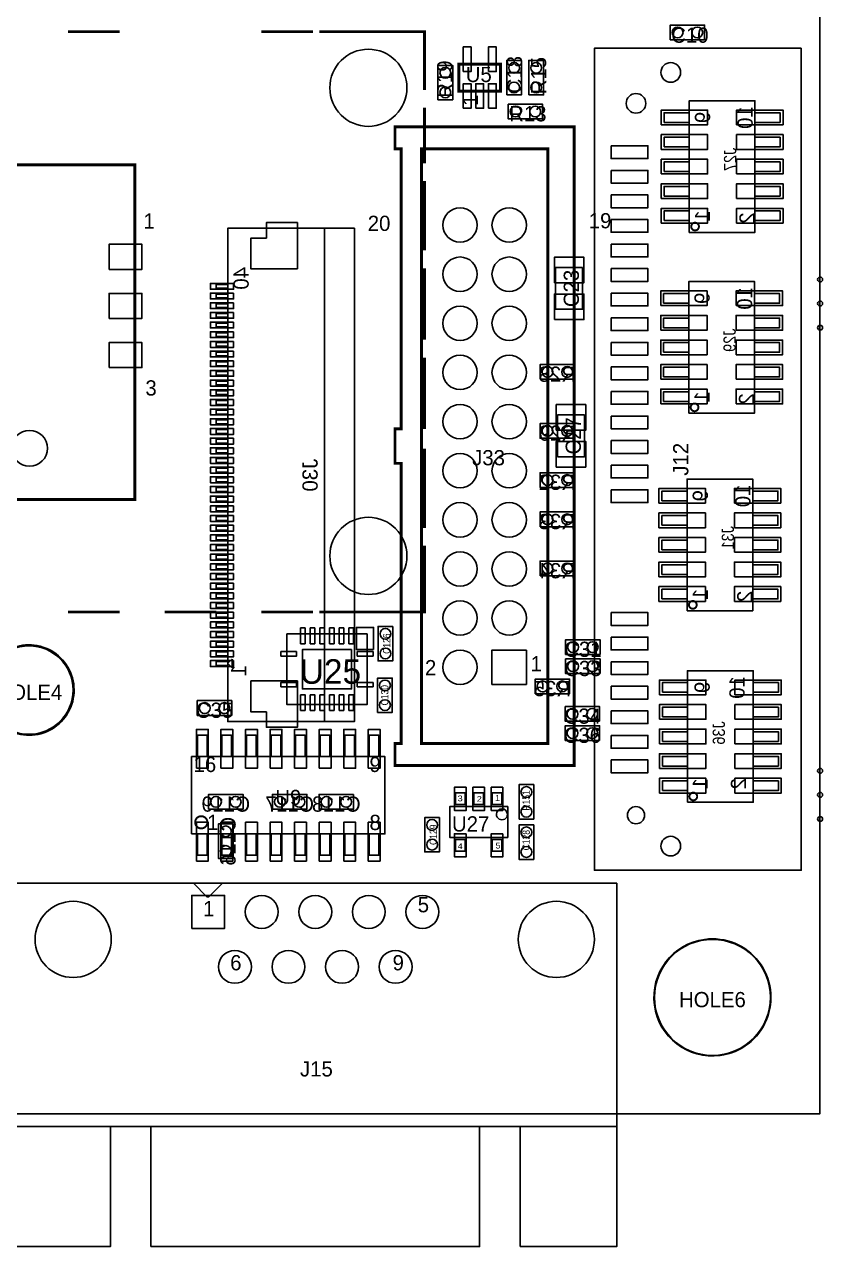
# Model space of a CAD drawing. Extents: x -1 to 124, y -8 to 108.
# Drawn here: x 78.9 to 120.1, y -6.9 to 56.3 of the extents above; entities that cross this region are included whole.
import ezdxf
from ezdxf.enums import TextEntityAlignment as Align

# ---------------------------------------------------------------- set-up
doc = ezdxf.new("R2010")
doc.units = 0
for name, color, linetype in [('BG_OUTLINE', 1, 'CONTINUOUS'), ('PG_ASSEMBLY_BOTTOM', 2, 'CONTINUOUS'), ('PG_ASSEMBLY_TOP', 3, 'CONTINUOUS'), ('PIN_BOTTOM', 5, 'CONTINUOUS'), ('PIN_TOP', 4, 'CONTINUOUS'), ('RD_ASSEMBLY_BOTTOM', 6, 'CONTINUOUS'), ('RD_ASSEMBLY_TOP', 7, 'CONTINUOUS')]:
    doc.layers.add(name, color=color, linetype=linetype)

msp = doc.modelspace()

# ---------------------------------------------------------------- linework, layer by layer
at = {"layer": 'BG_OUTLINE'}
msp.add_lwpolyline([(0, 0), (120.000014, 0), (120.000014, 105.000044), (0, 105.000044)], close=True, dxfattribs=at)
at = {"layer": 'PG_ASSEMBLY_BOTTOM'}
for points in [[(113.249964, 45.571156), (113.249964, 52.371244), (116.650008, 52.371244), (116.650008, 45.571156)], [(111.949992, 51.256184), (111.949992, 51.75631), (113.249964, 51.75631), (113.249964, 51.256184)], [(116.650008, 51.256184), (116.650008, 51.75631), (117.94998, 51.75631), (117.94998, 51.256184)], [(111.949992, 49.986184), (111.949992, 50.48631), (113.249964, 50.48631), (113.249964, 49.986184)], [(116.650008, 49.986184), (116.650008, 50.48631), (117.94998, 50.48631), (117.94998, 49.986184)], [(111.949992, 48.716184), (111.949992, 49.21631), (113.249964, 49.21631), (113.249964, 48.716184)], [(116.650008, 48.716184), (116.650008, 49.21631), (117.94998, 49.21631), (117.94998, 48.716184)], [(111.949992, 47.446184), (111.949992, 47.94631), (113.249964, 47.94631), (113.249964, 47.446184)], [(116.650008, 47.446184), (116.650008, 47.94631), (117.94998, 47.94631), (117.94998, 47.446184)], [(111.949992, 46.176184), (111.949992, 46.67631), (113.249964, 46.67631), (113.249964, 46.176184)], [(116.650008, 46.176184), (116.650008, 46.67631), (117.94998, 46.67631), (117.94998, 46.176184)], [(94.38259, 45.78096), (94.38259, 20.27936), (89.38387, 20.27936), (89.38387, 45.78096)], [(113.224564, 36.22421), (113.224564, 43.024298), (116.624608, 43.024298), (116.624608, 36.22421)], [(89.38387, 42.88028), (89.38387, 42.67962), (88.78189, 42.67962), (88.78189, 42.88028)], [(89.38387, 42.3799), (89.38387, 42.17924), (88.78189, 42.17924), (88.78189, 42.3799)], [(111.924592, 41.909238), (111.924592, 42.409364), (113.224564, 42.409364), (113.224564, 41.909238)], [(116.624608, 41.909238), (116.624608, 42.409364), (117.92458, 42.409364), (117.92458, 41.909238)], [(89.38387, 41.87952), (89.38387, 41.6814), (88.78189, 41.6814), (88.78189, 41.87952)], [(89.38387, 41.37914), (89.38387, 41.18102), (88.78189, 41.18102), (88.78189, 41.37914)], [(111.924592, 40.639238), (111.924592, 41.139364), (113.224564, 41.139364), (113.224564, 40.639238)], [(116.624608, 40.639238), (116.624608, 41.139364), (117.92458, 41.139364), (117.92458, 40.639238)], [(89.38387, 40.8813), (89.38387, 40.68064), (88.78189, 40.68064), (88.78189, 40.8813)], [(89.38387, 40.38092), (89.38387, 40.18026), (88.78189, 40.18026), (88.78189, 40.38092)], [(89.38387, 39.88054), (89.38387, 39.67988), (88.78189, 39.67988), (88.78189, 39.88054)], [(111.924592, 39.369238), (111.924592, 39.869364), (113.224564, 39.869364), (113.224564, 39.369238)], [(116.624608, 39.369238), (116.624608, 39.869364), (117.92458, 39.869364), (117.92458, 39.369238)], [(89.38387, 39.38016), (89.38387, 39.1795), (88.78189, 39.1795), (88.78189, 39.38016)], [(89.38387, 38.87978), (89.38387, 38.67912), (88.78189, 38.67912), (88.78189, 38.87978)], [(105.537, 37.973), (107.315, 37.973), (107.315, 38.735), (105.537, 38.735)], [(111.924592, 38.099238), (111.924592, 38.599364), (113.224564, 38.599364), (113.224564, 38.099238)], [(116.624608, 38.099238), (116.624608, 38.599364), (117.92458, 38.599364), (117.92458, 38.099238)], [(89.38387, 38.3794), (89.38387, 38.18128), (88.78189, 38.18128), (88.78189, 38.3794)], [(89.38387, 37.87902), (89.38387, 37.6809), (88.78189, 37.6809), (88.78189, 37.87902)], [(89.38387, 37.38118), (89.38387, 37.18052), (88.78189, 37.18052), (88.78189, 37.38118)], [(111.924592, 36.829238), (111.924592, 37.329364), (113.224564, 37.329364), (113.224564, 36.829238)], [(116.624608, 36.829238), (116.624608, 37.329364), (117.92458, 37.329364), (117.92458, 36.829238)], [(89.38387, 36.8808), (89.38387, 36.68014), (88.78189, 36.68014), (88.78189, 36.8808)], [(89.38387, 36.38042), (89.38387, 36.17976), (88.78189, 36.17976), (88.78189, 36.38042)], [(89.38387, 35.88004), (89.38387, 35.67938), (88.78189, 35.67938), (88.78189, 35.88004)], [(107.315, 35.687), (105.537, 35.687), (105.537, 34.925), (107.315, 34.925)], [(89.38387, 35.37966), (89.38387, 35.179), (88.78189, 35.179), (88.78189, 35.37966)], [(89.38387, 34.87928), (89.38387, 34.68116), (88.78189, 34.68116), (88.78189, 34.87928)], [(89.38387, 34.3789), (89.38387, 34.18078), (88.78189, 34.18078), (88.78189, 34.3789)], [(89.38387, 33.88106), (89.38387, 33.6804), (88.78189, 33.6804), (88.78189, 33.88106)], [(89.38387, 33.38068), (89.38387, 33.18002), (88.78189, 33.18002), (88.78189, 33.38068)], [(89.38387, 32.8803), (89.38387, 32.67964), (88.78189, 32.67964), (88.78189, 32.8803)], [(107.315, 33.147), (105.537, 33.147), (105.537, 32.385), (107.315, 32.385)], [(89.38387, 32.37992), (89.38387, 32.17926), (88.78189, 32.17926), (88.78189, 32.37992)], [(113.133378, 26.013156), (113.133378, 32.813244), (116.533422, 32.813244), (116.533422, 26.013156)], [(89.38387, 31.87954), (89.38387, 31.68142), (88.78189, 31.68142), (88.78189, 31.87954)], [(111.833406, 31.698184), (111.833406, 32.19831), (113.133378, 32.19831), (113.133378, 31.698184)], [(116.533422, 31.698184), (116.533422, 32.19831), (117.833394, 32.19831), (117.833394, 31.698184)], [(89.38387, 31.37916), (89.38387, 31.18104), (88.78189, 31.18104), (88.78189, 31.37916)], [(105.537, 30.353), (107.315, 30.353), (107.315, 31.115), (105.537, 31.115)], [(89.38387, 30.88132), (89.38387, 30.68066), (88.78189, 30.68066), (88.78189, 30.88132)], [(89.38387, 30.38094), (89.38387, 30.18028), (88.78189, 30.18028), (88.78189, 30.38094)], [(111.833406, 30.428184), (111.833406, 30.92831), (113.133378, 30.92831), (113.133378, 30.428184)], [(116.533422, 30.428184), (116.533422, 30.92831), (117.833394, 30.92831), (117.833394, 30.428184)], [(89.38387, 29.88056), (89.38387, 29.6799), (88.78189, 29.6799), (88.78189, 29.88056)], [(89.38387, 29.38018), (89.38387, 29.17952), (88.78189, 29.17952), (88.78189, 29.38018)], [(111.833406, 29.158184), (111.833406, 29.65831), (113.133378, 29.65831), (113.133378, 29.158184)], [(116.533422, 29.158184), (116.533422, 29.65831), (117.833394, 29.65831), (117.833394, 29.158184)], [(89.38387, 28.8798), (89.38387, 28.67914), (88.78189, 28.67914), (88.78189, 28.8798)], [(105.537, 27.813), (107.315, 27.813), (107.315, 28.575), (105.537, 28.575)], [(89.38387, 28.37942), (89.38387, 28.1813), (88.78189, 28.1813), (88.78189, 28.37942)], [(89.38387, 27.87904), (89.38387, 27.68092), (88.78189, 27.68092), (88.78189, 27.87904)], [(111.833406, 27.888184), (111.833406, 28.38831), (113.133378, 28.38831), (113.133378, 27.888184)], [(116.533422, 27.888184), (116.533422, 28.38831), (117.833394, 28.38831), (117.833394, 27.888184)], [(89.38387, 27.3812), (89.38387, 27.18054), (88.78189, 27.18054), (88.78189, 27.3812)], [(89.38387, 26.88082), (89.38387, 26.68016), (88.78189, 26.68016), (88.78189, 26.88082)], [(111.833406, 26.618184), (111.833406, 27.11831), (113.133378, 27.11831), (113.133378, 26.618184)], [(116.533422, 26.618184), (116.533422, 27.11831), (117.833394, 27.11831), (117.833394, 26.618184)], [(89.38387, 26.38044), (89.38387, 26.17978), (88.78189, 26.17978), (88.78189, 26.38044)], [(89.38387, 25.88006), (89.38387, 25.6794), (88.78189, 25.6794), (88.78189, 25.88006)], [(89.38387, 25.37968), (89.38387, 25.17902), (88.78189, 25.17902), (88.78189, 25.37968)], [(89.38387, 24.8793), (89.38387, 24.68118), (88.78189, 24.68118), (88.78189, 24.8793)], [(89.38387, 24.37892), (89.38387, 24.1808), (88.78189, 24.1808), (88.78189, 24.37892)], [(89.38387, 23.88108), (89.38387, 23.68042), (88.78189, 23.68042), (88.78189, 23.88108)], [(89.38387, 23.3807), (89.38387, 23.18004), (88.78189, 23.18004), (88.78189, 23.3807)], [(89.61247, 23.51024), (89.61247, 23.06066), (89.39149, 23.2791), (89.39149, 23.29942), (89.60231, 23.51024)], [(113.158778, 16.107156), (113.158778, 22.907244), (116.558822, 22.907244), (116.558822, 16.107156)], [(105.283, 21.717), (107.061, 21.717), (107.061, 22.479), (105.283, 22.479)], [(111.858806, 21.792184), (111.858806, 22.29231), (113.158778, 22.29231), (113.158778, 21.792184)], [(116.558822, 21.792184), (116.558822, 22.29231), (117.858794, 22.29231), (117.858794, 21.792184)], [(111.858806, 20.522184), (111.858806, 21.02231), (113.158778, 21.02231), (113.158778, 20.522184)], [(116.558822, 20.522184), (116.558822, 21.02231), (117.858794, 21.02231), (117.858794, 20.522184)], [(111.858806, 19.252184), (111.858806, 19.75231), (113.158778, 19.75231), (113.158778, 19.252184)], [(116.558822, 19.252184), (116.558822, 19.75231), (117.858794, 19.75231), (117.858794, 19.252184)], [(111.858806, 17.982184), (111.858806, 18.48231), (113.158778, 18.48231), (113.158778, 17.982184)], [(116.558822, 17.982184), (116.558822, 18.48231), (117.858794, 18.48231), (117.858794, 17.982184)], [(111.858806, 16.712184), (111.858806, 17.21231), (113.158778, 17.21231), (113.158778, 16.712184)], [(116.558822, 16.712184), (116.558822, 17.21231), (117.858794, 17.21231), (117.858794, 16.712184)], [(88.392, 15.748), (90.17, 15.748), (90.17, 16.51), (88.392, 16.51)], [(91.694, 15.748), (93.472, 15.748), (93.472, 16.51), (91.694, 16.51)], [(95.885, 16.51), (94.107, 16.51), (94.107, 15.748), (95.885, 15.748)], [(89.662, 13.208), (89.662, 14.986), (88.9, 14.986), (88.9, 13.208)]]:
    msp.add_lwpolyline(points, close=True, dxfattribs=at)
msp.add_lwpolyline([(94.38259, 45.78096), (95.93199, 45.78096), (95.93199, 20.27936), (94.38259, 20.27936)], dxfattribs=at)
at = {"layer": 'PG_ASSEMBLY_BOTTOM', "const_width": 0.100076}
for points in [[(113.75009, 45.87113, 1), (113.349882, 45.87127, 1)], [(113.72469, 36.524184, 1), (113.324482, 36.524324, 1)], [(113.633504, 26.31313, 1), (113.233296, 26.31327, 1)], [(113.658904, 16.40713, 1), (113.258696, 16.40727, 1)]]:
    msp.add_lwpolyline(points, format="xyb", close=True, dxfattribs=at)
at = {"layer": 'PG_ASSEMBLY_TOP'}
for points in [[(114.046, 55.5244), (112.268, 55.5244), (112.268, 56.2864), (114.046, 56.2864)], [(119.045736, 55.089044), (108.345732, 55.089044), (108.345732, 12.589256), (119.045736, 12.589256)], [(103.8098, 52.6796), (103.8098, 54.4576), (104.5718, 54.4576), (104.5718, 52.6796)], [(104.9528, 52.6796), (104.9528, 54.4576), (105.7148, 54.4576), (105.7148, 52.6796)], [(100.2538, 52.4256), (100.2538, 54.2036), (101.0158, 54.2036), (101.0158, 52.4256)], [(103.886, 52.197), (105.664, 52.197), (105.664, 51.435), (103.886, 51.435)], [(107.7341, 43.7515), (107.7341, 41.5925), (106.3371, 41.5925), (106.3371, 43.7515)], [(107.8357, 36.1315), (107.8357, 33.9725), (106.4387, 33.9725), (106.4387, 36.1315)], [(96.588326, 24.81199), (92.438474, 24.81199), (92.438474, 21.16201), (96.588326, 21.16201)], [(96.9264, 24.003), (96.9264, 25.146), (96.0374, 25.146), (96.0374, 24.003)], [(97.917, 25.1968), (97.917, 23.4188), (97.155, 23.4188), (97.155, 25.1968)], [(108.6358, 23.749), (106.8578, 23.749), (106.8578, 24.511), (108.6358, 24.511)], [(108.6358, 22.7584), (106.8578, 22.7584), (106.8578, 23.5204), (108.6358, 23.5204)], [(97.1296, 20.7518), (97.1296, 22.5298), (97.8916, 22.5298), (97.8916, 20.7518)], [(87.8078, 21.3614), (89.5858, 21.3614), (89.5858, 20.5994), (87.8078, 20.5994)], [(108.6104, 20.2946), (106.8324, 20.2946), (106.8324, 21.0566), (108.6104, 21.0566)], [(108.6104, 19.304), (106.8324, 19.304), (106.8324, 20.066), (108.6104, 20.066)], [(87.811356, 18.471388), (87.811356, 19.571462), (88.311482, 19.571462), (88.311482, 18.471388)], [(89.081356, 18.471388), (89.081356, 19.571462), (89.581482, 19.571462), (89.581482, 18.471388)], [(90.351356, 18.471388), (90.351356, 19.571462), (90.851482, 19.571462), (90.851482, 18.471388)], [(91.621356, 18.471388), (91.621356, 19.571462), (92.121482, 19.571462), (92.121482, 18.471388)], [(92.891356, 18.471388), (92.891356, 19.571462), (93.391482, 19.571462), (93.391482, 18.471388)], [(94.161356, 18.471388), (94.161356, 19.571462), (94.661482, 19.571462), (94.661482, 18.471388)], [(95.431356, 18.471388), (95.431356, 19.571462), (95.931482, 19.571462), (95.931482, 18.471388)], [(96.701356, 18.471388), (96.701356, 19.571462), (97.201482, 19.571462), (97.201482, 18.471388)], [(87.511382, 14.471396), (87.511382, 18.471388), (97.511362, 18.471388), (97.511362, 14.471396)], [(101.661976, 16.587724), (101.661976, 15.987522), (101.162104, 15.987522), (101.162104, 16.587724)], [(102.611936, 16.587724), (102.611936, 15.987522), (102.112064, 15.987522), (102.112064, 16.587724)], [(103.561896, 16.587724), (103.561896, 15.987522), (103.062024, 15.987522), (103.062024, 16.587724)], [(104.4448, 15.24), (104.4448, 17.018), (105.2068, 17.018), (105.2068, 15.24)], [(103.862124, 15.8877), (103.862124, 14.2875), (100.861876, 14.2875), (100.861876, 15.8877)], [(100.33, 15.3162), (100.33, 13.5382), (99.568, 13.5382), (99.568, 15.3162)], [(105.2068, 14.9352), (105.2068, 13.1572), (104.4448, 13.1572), (104.4448, 14.9352)], [(87.811356, 13.371322), (87.811356, 14.471396), (88.311482, 14.471396), (88.311482, 13.371322)], [(89.081356, 13.371322), (89.081356, 14.471396), (89.581482, 14.471396), (89.581482, 13.371322)], [(90.351356, 13.371322), (90.351356, 14.471396), (90.851482, 14.471396), (90.851482, 13.371322)], [(91.621356, 13.371322), (91.621356, 14.471396), (92.121482, 14.471396), (92.121482, 13.371322)], [(92.891356, 13.371322), (92.891356, 14.471396), (93.391482, 14.471396), (93.391482, 13.371322)], [(94.161356, 13.371322), (94.161356, 14.471396), (94.661482, 14.471396), (94.661482, 13.371322)], [(95.431356, 13.371322), (95.431356, 14.471396), (95.931482, 14.471396), (95.931482, 13.371322)], [(96.701356, 13.371322), (96.701356, 14.471396), (97.201482, 14.471396), (97.201482, 13.371322)], [(101.661976, 14.187678), (101.661976, 13.587476), (101.162104, 13.587476), (101.162104, 14.187678)], [(103.561896, 14.187678), (103.561896, 13.587476), (103.062024, 13.587476), (103.062024, 14.187678)], [(78.316582, -0.660654), (78.316582, 11.919458), (109.496606, 11.919458), (109.496606, -0.660654)], [(87.606632, 11.919458), (89.106502, 11.919458), (88.406478, 11.219434), (88.306656, 11.219434)], [(78.316582, -6.86054), (78.316582, -0.660654), (83.316572, -0.660654), (83.316572, -6.86054)], [(85.406484, -6.86054), (85.406484, -0.660654), (102.406704, -0.660654), (102.406704, -6.86054)], [(104.496616, -6.86054), (104.496616, -0.660654), (109.496606, -0.660654), (109.496606, -6.86054)]]:
    msp.add_lwpolyline(points, close=True, dxfattribs=at)
at = {"layer": 'PG_ASSEMBLY_TOP', "const_width": 0.1524}
for points in [[(81.12379, 55.94477), (83.787742, 55.94477)], [(91.12377, 55.94477), (93.787722, 55.94477)], [(94.123764, 55.94477), (96.787716, 55.94477)], [(99.553522, 52.932584), (99.553522, 55.94477), (96.656652, 55.94477)], [(99.553522, 49.141634), (99.553522, 52.010564)], [(99.553522, 44.633388), (99.553522, 48.219614)], [(99.553522, 40.02278), (99.553522, 43.711368)], [(99.553522, 35.412172), (99.553522, 39.100506)], [(99.553522, 30.288992), (99.553522, 34.387536)], [(96.451674, 25.94483), (99.553522, 25.94483), (99.553522, 29.366972)], [(81.12379, 25.94483), (83.787742, 25.94483)], [(86.12378, 25.94483), (88.787732, 25.94483)], [(91.12377, 25.94483), (93.787722, 25.94483)], [(94.123764, 25.94483), (96.787716, 25.94483)]]:
    msp.add_lwpolyline(points, dxfattribs=at)
at = {"layer": 'PG_ASSEMBLY_TOP'}
for points, const_width in [([(101.337872, 52.868576), (101.337872, 54.268624), (103.487728, 54.268624), (103.487728, 52.868576)], 0.151892), ([(107.3023, 18.0086), (98.0313, 18.0086), (98.0313, 19.1516), (98.3488, 19.1516), (98.3488, 33.6296), (98.0313, 33.6296), (98.0313, 35.4076), (98.3488, 35.4076), (98.3488, 49.8856), (98.0313, 49.8856), (98.0313, 51.0286), (107.3023, 51.0286)], 0.1524), ([(105.93705, 19.1516), (99.39655, 19.1516), (99.39655, 49.8856), (105.93705, 49.8856)], 0.1524), ([(54.470554, 49.05629), (84.57057, 49.05629), (84.57057, 31.75635), (54.470554, 31.75635)], 0.1524)]:
    msp.add_lwpolyline(points, close=True, dxfattribs=dict(at, const_width=const_width))
for points in [[(78.079346, 19.80184, 1), (80.111346, 24.01824, 1)], [(103.844852, 15.48765, 1), (103.279148, 15.48755, 1)], [(114.847624, 3.020568, 1), (114.047524, 9.020556, 1)]]:
    msp.add_lwpolyline(points, format="xyb", close=True, dxfattribs=at)
at = {"layer": 'PG_ASSEMBLY_TOP', "const_width": 0.100076}
msp.add_lwpolyline([(88.327738, 15.071344, 1), (87.695006, 15.07144, 1)], format="xyb", close=True, dxfattribs=at)
at = {"layer": 'PIN_BOTTOM'}
for points in [[(111.799878, 51.1302), (114.200178, 51.1302), (114.200178, 51.8922), (111.799878, 51.8922)], [(115.699794, 51.1302), (118.100094, 51.1302), (118.100094, 51.8922), (115.699794, 51.8922)], [(111.799878, 49.8602), (114.200178, 49.8602), (114.200178, 50.6222), (111.799878, 50.6222)], [(115.699794, 49.8602), (118.100094, 49.8602), (118.100094, 50.6222), (115.699794, 50.6222)], [(111.799878, 48.5902), (114.200178, 48.5902), (114.200178, 49.3522), (111.799878, 49.3522)], [(115.699794, 48.5902), (118.100094, 48.5902), (118.100094, 49.3522), (115.699794, 49.3522)], [(111.799878, 47.3202), (114.200178, 47.3202), (114.200178, 48.0822), (111.799878, 48.0822)], [(115.699794, 47.3202), (118.100094, 47.3202), (118.100094, 48.0822), (115.699794, 48.0822)], [(111.799878, 46.0502), (114.200178, 46.0502), (114.200178, 46.8122), (111.799878, 46.8122)], [(115.699794, 46.0502), (118.100094, 46.0502), (118.100094, 46.8122), (115.699794, 46.8122)], [(92.98051, 43.68038), (92.98051, 46.07814), (91.38285, 46.07814), (91.38285, 45.27804), (90.58275, 45.27804), (90.58275, 43.68038)], [(89.67851, 42.93362), (88.48471, 42.93362), (88.48471, 42.62882), (89.67851, 42.62882)], [(89.67851, 42.43324), (88.48471, 42.43324), (88.48471, 42.12844), (89.67851, 42.12844)], [(111.774478, 41.783254), (114.174778, 41.783254), (114.174778, 42.545254), (111.774478, 42.545254)], [(115.674394, 41.783254), (118.074694, 41.783254), (118.074694, 42.545254), (115.674394, 42.545254)], [(89.67851, 41.93286), (88.48471, 41.93286), (88.48471, 41.62806), (89.67851, 41.62806)], [(89.67851, 41.43248), (88.48471, 41.43248), (88.48471, 41.12768), (89.67851, 41.12768)], [(111.774478, 40.513254), (114.174778, 40.513254), (114.174778, 41.275254), (111.774478, 41.275254)], [(115.674394, 40.513254), (118.074694, 40.513254), (118.074694, 41.275254), (115.674394, 41.275254)], [(89.67851, 40.9321), (88.48471, 40.9321), (88.48471, 40.6273), (89.67851, 40.6273)], [(89.67851, 40.43172), (88.48471, 40.43172), (88.48471, 40.12692), (89.67851, 40.12692)], [(89.67851, 39.93134), (88.48471, 39.93134), (88.48471, 39.62654), (89.67851, 39.62654)], [(111.774478, 39.243254), (114.174778, 39.243254), (114.174778, 40.005254), (111.774478, 40.005254)], [(115.674394, 39.243254), (118.074694, 39.243254), (118.074694, 40.005254), (115.674394, 40.005254)], [(89.67851, 39.4335), (88.48471, 39.4335), (88.48471, 39.1287), (89.67851, 39.1287)], [(89.67851, 38.93312), (88.48471, 38.93312), (88.48471, 38.62832), (89.67851, 38.62832)], [(111.774478, 37.973254), (114.174778, 37.973254), (114.174778, 38.735254), (111.774478, 38.735254)], [(115.674394, 37.973254), (118.074694, 37.973254), (118.074694, 38.735254), (115.674394, 38.735254)], [(89.67851, 38.43274), (88.48471, 38.43274), (88.48471, 38.12794), (89.67851, 38.12794)], [(89.67851, 37.93236), (88.48471, 37.93236), (88.48471, 37.62756), (89.67851, 37.62756)], [(89.67851, 37.43198), (88.48471, 37.43198), (88.48471, 37.12718), (89.67851, 37.12718)], [(111.774478, 36.703254), (114.174778, 36.703254), (114.174778, 37.465254), (111.774478, 37.465254)], [(115.674394, 36.703254), (118.074694, 36.703254), (118.074694, 37.465254), (115.674394, 37.465254)], [(89.67851, 36.9316), (88.48471, 36.9316), (88.48471, 36.6268), (89.67851, 36.6268)], [(89.67851, 36.43376), (88.48471, 36.43376), (88.48471, 36.12896), (89.67851, 36.12896)], [(89.67851, 35.93338), (88.48471, 35.93338), (88.48471, 35.62858), (89.67851, 35.62858)], [(89.67851, 35.433), (88.48471, 35.433), (88.48471, 35.1282), (89.67851, 35.1282)], [(89.67851, 34.93262), (88.48471, 34.93262), (88.48471, 34.62782), (89.67851, 34.62782)], [(89.67851, 34.43224), (88.48471, 34.43224), (88.48471, 34.12744), (89.67851, 34.12744)], [(89.67851, 33.93186), (88.48471, 33.93186), (88.48471, 33.62706), (89.67851, 33.62706)], [(89.67851, 33.43148), (88.48471, 33.43148), (88.48471, 33.12668), (89.67851, 33.12668)], [(89.67851, 32.93364), (88.48471, 32.93364), (88.48471, 32.62884), (89.67851, 32.62884)], [(89.67851, 32.43326), (88.48471, 32.43326), (88.48471, 32.12846), (89.67851, 32.12846)], [(111.683292, 31.5722), (114.083592, 31.5722), (114.083592, 32.3342), (111.683292, 32.3342)], [(115.583208, 31.5722), (117.983508, 31.5722), (117.983508, 32.3342), (115.583208, 32.3342)], [(89.67851, 31.93288), (88.48471, 31.93288), (88.48471, 31.62808), (89.67851, 31.62808)], [(89.67851, 31.4325), (88.48471, 31.4325), (88.48471, 31.1277), (89.67851, 31.1277)], [(111.683292, 30.3022), (114.083592, 30.3022), (114.083592, 31.0642), (111.683292, 31.0642)], [(115.583208, 30.3022), (117.983508, 30.3022), (117.983508, 31.0642), (115.583208, 31.0642)], [(89.67851, 30.93212), (88.48471, 30.93212), (88.48471, 30.62732), (89.67851, 30.62732)], [(89.67851, 30.43174), (88.48471, 30.43174), (88.48471, 30.12694), (89.67851, 30.12694)], [(89.67851, 29.93136), (88.48471, 29.93136), (88.48471, 29.62656), (89.67851, 29.62656)], [(111.683292, 29.0322), (114.083592, 29.0322), (114.083592, 29.7942), (111.683292, 29.7942)], [(115.583208, 29.0322), (117.983508, 29.0322), (117.983508, 29.7942), (115.583208, 29.7942)], [(89.67851, 29.43352), (88.48471, 29.43352), (88.48471, 29.12872), (89.67851, 29.12872)], [(89.67851, 28.93314), (88.48471, 28.93314), (88.48471, 28.62834), (89.67851, 28.62834)], [(89.67851, 28.43276), (88.48471, 28.43276), (88.48471, 28.12796), (89.67851, 28.12796)], [(111.683292, 27.7622), (114.083592, 27.7622), (114.083592, 28.5242), (111.683292, 28.5242)], [(115.583208, 27.7622), (117.983508, 27.7622), (117.983508, 28.5242), (115.583208, 28.5242)], [(89.67851, 27.93238), (88.48471, 27.93238), (88.48471, 27.62758), (89.67851, 27.62758)], [(89.67851, 27.432), (88.48471, 27.432), (88.48471, 27.1272), (89.67851, 27.1272)], [(111.683292, 26.4922), (114.083592, 26.4922), (114.083592, 27.2542), (111.683292, 27.2542)], [(115.583208, 26.4922), (117.983508, 26.4922), (117.983508, 27.2542), (115.583208, 27.2542)], [(89.67851, 26.93162), (88.48471, 26.93162), (88.48471, 26.62682), (89.67851, 26.62682)], [(89.67851, 26.43378), (88.48471, 26.43378), (88.48471, 26.12898), (89.67851, 26.12898)], [(89.67851, 25.9334), (88.48471, 25.9334), (88.48471, 25.6286), (89.67851, 25.6286)], [(89.67851, 25.43302), (88.48471, 25.43302), (88.48471, 25.12822), (89.67851, 25.12822)], [(89.67851, 24.93264), (88.48471, 24.93264), (88.48471, 24.62784), (89.67851, 24.62784)], [(89.67851, 24.43226), (88.48471, 24.43226), (88.48471, 24.12746), (89.67851, 24.12746)], [(89.67851, 23.93188), (88.48471, 23.93188), (88.48471, 23.62708), (89.67851, 23.62708)], [(89.67851, 23.4315), (88.48471, 23.4315), (88.48471, 23.1267), (89.67851, 23.1267)], [(104.8258, 23.9776), (104.8258, 22.1996), (103.0478, 22.1996), (103.0478, 23.9776)], [(92.98051, 22.37994), (92.98051, 19.98218), (91.38285, 19.98218), (91.38285, 20.78228), (90.58275, 20.78228), (90.58275, 22.37994)], [(111.708692, 21.6662), (114.108992, 21.6662), (114.108992, 22.4282), (111.708692, 22.4282)], [(115.608608, 21.6662), (118.008908, 21.6662), (118.008908, 22.4282), (115.608608, 22.4282)], [(111.708692, 20.3962), (114.108992, 20.3962), (114.108992, 21.1582), (111.708692, 21.1582)], [(115.608608, 20.3962), (118.008908, 20.3962), (118.008908, 21.1582), (115.608608, 21.1582)], [(111.708692, 19.1262), (114.108992, 19.1262), (114.108992, 19.8882), (111.708692, 19.8882)], [(115.608608, 19.1262), (118.008908, 19.1262), (118.008908, 19.8882), (115.608608, 19.8882)], [(111.708692, 17.8562), (114.108992, 17.8562), (114.108992, 18.6182), (111.708692, 18.6182)], [(115.608608, 17.8562), (118.008908, 17.8562), (118.008908, 18.6182), (115.608608, 18.6182)], [(111.708692, 16.5862), (114.108992, 16.5862), (114.108992, 17.3482), (111.708692, 17.3482)], [(115.608608, 16.5862), (118.008908, 16.5862), (118.008908, 17.3482), (115.608608, 17.3482)], [(87.5157, 9.5885), (87.5157, 11.2903), (89.2175, 11.2903), (89.2175, 9.5885)]]:
    msp.add_lwpolyline(points, close=True, dxfattribs=at)
for centre, radius in [((96.65335, 53.044852), 1.9939), ((112.293654, 53.83911), 0.508), ((110.49381, 52.239164), 0.508), ((101.3968, 45.9486), 0.889), ((103.9368, 45.9486), 0.889), ((101.3968, 43.4086), 0.889), ((103.9368, 43.4086), 0.889), ((120.017794, 43.132756), 0.127), ((101.3968, 40.8686), 0.889), ((103.9368, 40.8686), 0.889), ((120.017794, 41.888156), 0.127), ((120.017794, 40.643556), 0.127), ((101.3968, 38.3286), 0.889), ((103.9368, 38.3286), 0.889), ((105.918, 38.354), 0.2794), ((106.934, 38.354), 0.2794), ((101.3968, 35.7886), 0.889), ((103.9368, 35.7886), 0.889), ((105.918, 35.306), 0.2794), ((106.934, 35.306), 0.2794), ((79.130652, 34.406332), 0.9271), ((101.3968, 33.2486), 0.889), ((103.9368, 33.2486), 0.889), ((105.918, 32.766), 0.2794), ((106.934, 32.766), 0.2794), ((101.3968, 30.7086), 0.889), ((103.9368, 30.7086), 0.889), ((105.918, 30.734), 0.2794), ((106.934, 30.734), 0.2794), ((96.65335, 28.844748), 1.9939), ((101.3968, 28.1686), 0.889), ((103.9368, 28.1686), 0.889), ((105.918, 28.194), 0.2794), ((106.934, 28.194), 0.2794), ((101.3968, 25.6286), 0.889), ((103.9368, 25.6286), 0.889), ((79.095346, 21.91004), 2.286), ((101.3968, 23.0886), 0.889), ((105.664, 22.098), 0.2794), ((106.68, 22.098), 0.2794), ((120.017794, 17.732756), 0.127), ((120.017794, 16.488156), 0.127), ((88.773, 16.129), 0.2794), ((89.789, 16.129), 0.2794), ((92.075, 16.129), 0.2794), ((93.091, 16.129), 0.2794), ((94.488, 16.129), 0.2794), ((95.504, 16.129), 0.2794), ((110.49381, 15.439136), 0.4445), ((120.017794, 15.243556), 0.127), ((89.281, 14.605), 0.2794), ((112.293654, 13.83919), 0.508), ((89.281, 13.589), 0.2794), ((81.38668, 9.019286), 1.9685), ((91.136724, 10.4394), 0.8509), ((93.906594, 10.4394), 0.8509), ((96.676718, 10.4394), 0.8509), ((99.446588, 10.4394), 0.8509), ((106.376724, 9.019286), 1.9685), ((114.447574, 6.020562), 2.9972), ((89.751662, 7.599426), 0.8509), ((92.521532, 7.599426), 0.8509), ((95.291656, 7.599426), 0.8509), ((98.061526, 7.599426), 0.8509)]:
    msp.add_circle(centre, radius, dxfattribs=at)
at = {"layer": 'PIN_TOP'}
for points in [[(101.559614, 53.88356), (101.559614, 55.15356), (101.966014, 55.15356), (101.966014, 53.88356)], [(102.859586, 53.88356), (102.859586, 55.15356), (103.265986, 55.15356), (103.265986, 53.88356)], [(101.559614, 51.98364), (101.559614, 53.25364), (101.966014, 53.25364), (101.966014, 51.98364)], [(102.2096, 51.98364), (102.2096, 53.25364), (102.616, 53.25364), (102.616, 51.98364)], [(102.859586, 51.98364), (102.859586, 53.25364), (103.265986, 53.25364), (103.265986, 51.98364)], [(109.203236, 50.04435), (111.108236, 50.04435), (111.108236, 49.38395), (109.203236, 49.38395)], [(109.203236, 48.77435), (111.108236, 48.77435), (111.108236, 48.11395), (109.203236, 48.11395)], [(109.203236, 47.50435), (111.108236, 47.50435), (111.108236, 46.84395), (109.203236, 46.84395)], [(109.203236, 46.23435), (111.108236, 46.23435), (111.108236, 45.57395), (109.203236, 45.57395)], [(83.23961, 43.658536), (83.23961, 44.953936), (84.94141, 44.953936), (84.94141, 43.658536)], [(109.203236, 44.96435), (111.108236, 44.96435), (111.108236, 44.30395), (109.203236, 44.30395)], [(106.2736, 42.9641), (106.2736, 44.2849), (107.7976, 44.2849), (107.7976, 42.9641)], [(109.203236, 43.69435), (111.108236, 43.69435), (111.108236, 43.03395), (109.203236, 43.03395)], [(83.23961, 41.118536), (83.23961, 42.413936), (84.94141, 42.413936), (84.94141, 41.118536)], [(106.2736, 41.0591), (106.2736, 42.3799), (107.7976, 42.3799), (107.7976, 41.0591)], [(109.203236, 42.42435), (111.108236, 42.42435), (111.108236, 41.76395), (109.203236, 41.76395)], [(109.203236, 41.15435), (111.108236, 41.15435), (111.108236, 40.49395), (109.203236, 40.49395)], [(83.23961, 38.578536), (83.23961, 39.873936), (84.94141, 39.873936), (84.94141, 38.578536)], [(109.203236, 39.88435), (111.108236, 39.88435), (111.108236, 39.22395), (109.203236, 39.22395)], [(109.203236, 38.61435), (111.108236, 38.61435), (111.108236, 37.95395), (109.203236, 37.95395)], [(109.203236, 37.34435), (111.108236, 37.34435), (111.108236, 36.68395), (109.203236, 36.68395)], [(106.3752, 35.3441), (106.3752, 36.6649), (107.8992, 36.6649), (107.8992, 35.3441)], [(109.203236, 36.07435), (111.108236, 36.07435), (111.108236, 35.41395), (109.203236, 35.41395)], [(106.3752, 33.4391), (106.3752, 34.7599), (107.8992, 34.7599), (107.8992, 33.4391)], [(109.203236, 34.80435), (111.108236, 34.80435), (111.108236, 34.14395), (109.203236, 34.14395)], [(109.203236, 33.53435), (111.108236, 33.53435), (111.108236, 32.87395), (109.203236, 32.87395)], [(109.203236, 32.26435), (111.108236, 32.26435), (111.108236, 31.60395), (109.203236, 31.60395)], [(109.203236, 25.91435), (111.108236, 25.91435), (111.108236, 25.25395), (109.203236, 25.25395)], [(93.149166, 25.118314), (93.377766, 25.118314), (93.377766, 24.305514), (93.149166, 24.305514)], [(93.649038, 25.118314), (93.877638, 25.118314), (93.877638, 24.305514), (93.649038, 24.305514)], [(94.149164, 25.118314), (94.377764, 25.118314), (94.377764, 24.305514), (94.149164, 24.305514)], [(94.649036, 25.118314), (94.877636, 25.118314), (94.877636, 24.305514), (94.649036, 24.305514)], [(95.149162, 25.118314), (95.377762, 25.118314), (95.377762, 24.305514), (95.149162, 24.305514)], [(95.649034, 25.118314), (95.877634, 25.118314), (95.877634, 24.305514), (95.649034, 24.305514)], [(109.203236, 24.64435), (111.108236, 24.64435), (111.108236, 23.98395), (109.203236, 23.98395)], [(92.944696, 23.89505), (92.944696, 23.66645), (92.131896, 23.66645), (92.131896, 23.89505)], [(95.7834, 24.003), (95.7834, 21.971), (93.2434, 21.971), (93.2434, 24.003)], [(96.894904, 23.89505), (96.894904, 23.66645), (96.082104, 23.66645), (96.082104, 23.89505)], [(104.8258, 23.9776), (104.8258, 22.1996), (103.0478, 22.1996), (103.0478, 23.9776)], [(109.203236, 23.37435), (111.108236, 23.37435), (111.108236, 22.71395), (109.203236, 22.71395)], [(92.944696, 22.30755), (92.944696, 22.07895), (92.131896, 22.07895), (92.131896, 22.30755)], [(96.894904, 22.30755), (96.894904, 22.07895), (96.082104, 22.07895), (96.082104, 22.30755)], [(93.149166, 21.668486), (93.377766, 21.668486), (93.377766, 20.855686), (93.149166, 20.855686)], [(93.649038, 21.668486), (93.877638, 21.668486), (93.877638, 20.855686), (93.649038, 20.855686)], [(94.149164, 21.668486), (94.377764, 21.668486), (94.377764, 20.855686), (94.149164, 20.855686)], [(94.649036, 21.668486), (94.877636, 21.668486), (94.877636, 20.855686), (94.649036, 20.855686)], [(95.149162, 21.668486), (95.377762, 21.668486), (95.377762, 20.855686), (95.149162, 20.855686)], [(95.649034, 21.668486), (95.877634, 21.668486), (95.877634, 20.855686), (95.649034, 20.855686)], [(109.203236, 22.10435), (111.108236, 22.10435), (111.108236, 21.44395), (109.203236, 21.44395)], [(109.203236, 20.83435), (111.108236, 20.83435), (111.108236, 20.17395), (109.203236, 20.17395)], [(87.761572, 17.868138), (87.761572, 19.874738), (88.371172, 19.874738), (88.371172, 17.868138)], [(89.031572, 17.868138), (89.031572, 19.874738), (89.641172, 19.874738), (89.641172, 17.868138)], [(90.301572, 17.868138), (90.301572, 19.874738), (90.911172, 19.874738), (90.911172, 17.868138)], [(91.571572, 17.868138), (91.571572, 19.874738), (92.181172, 19.874738), (92.181172, 17.868138)], [(92.841572, 17.868138), (92.841572, 19.874738), (93.451172, 19.874738), (93.451172, 17.868138)], [(94.111572, 17.868138), (94.111572, 19.874738), (94.721172, 19.874738), (94.721172, 17.868138)], [(95.381572, 17.868138), (95.381572, 19.874738), (95.991172, 19.874738), (95.991172, 17.868138)], [(96.651572, 17.868138), (96.651572, 19.874738), (97.261172, 19.874738), (97.261172, 17.868138)], [(109.203236, 19.56435), (111.108236, 19.56435), (111.108236, 18.90395), (109.203236, 18.90395)], [(109.203236, 18.29435), (111.108236, 18.29435), (111.108236, 17.63395), (109.203236, 17.63395)], [(101.71684, 16.884396), (101.71684, 15.690596), (101.10724, 15.690596), (101.10724, 16.884396)], [(102.6668, 16.884396), (102.6668, 15.690596), (102.0572, 15.690596), (102.0572, 16.884396)], [(103.61676, 16.884396), (103.61676, 15.690596), (103.00716, 15.690596), (103.00716, 16.884396)], [(87.761572, 13.068046), (87.761572, 15.074646), (88.371172, 15.074646), (88.371172, 13.068046)], [(89.031572, 13.068046), (89.031572, 15.074646), (89.641172, 15.074646), (89.641172, 13.068046)], [(90.301572, 13.068046), (90.301572, 15.074646), (90.911172, 15.074646), (90.911172, 13.068046)], [(91.571572, 13.068046), (91.571572, 15.074646), (92.181172, 15.074646), (92.181172, 13.068046)], [(92.841572, 13.068046), (92.841572, 15.074646), (93.451172, 15.074646), (93.451172, 13.068046)], [(94.111572, 13.068046), (94.111572, 15.074646), (94.721172, 15.074646), (94.721172, 13.068046)], [(95.381572, 13.068046), (95.381572, 15.074646), (95.991172, 15.074646), (95.991172, 13.068046)], [(96.651572, 13.068046), (96.651572, 15.074646), (97.261172, 15.074646), (97.261172, 13.068046)], [(101.71684, 14.484604), (101.71684, 13.290804), (101.10724, 13.290804), (101.10724, 14.484604)], [(103.61676, 14.484604), (103.61676, 13.290804), (103.00716, 13.290804), (103.00716, 14.484604)], [(87.5157, 9.5885), (87.5157, 11.2903), (89.2175, 11.2903), (89.2175, 9.5885)]]:
    msp.add_lwpolyline(points, close=True, dxfattribs=at)
for centre, radius in [((112.649, 55.9054), 0.2794), ((113.665, 55.9054), 0.2794), ((96.65335, 53.044852), 1.9939), ((104.1908, 54.0766), 0.2794), ((105.3338, 54.0766), 0.2794), ((112.293654, 53.83911), 0.508), ((100.6348, 53.8226), 0.2794), ((100.6348, 52.8066), 0.2794), ((104.1908, 53.0606), 0.2794), ((105.3338, 53.0606), 0.2794), ((110.49381, 52.239164), 0.508), ((104.267, 51.816), 0.2794), ((105.283, 51.816), 0.2794), ((101.3968, 45.9486), 0.889), ((103.9368, 45.9486), 0.889), ((101.3968, 43.4086), 0.889), ((103.9368, 43.4086), 0.889), ((120.017794, 43.132756), 0.127), ((101.3968, 40.8686), 0.889), ((103.9368, 40.8686), 0.889), ((120.017794, 41.888156), 0.127), ((120.017794, 40.643556), 0.127), ((101.3968, 38.3286), 0.889), ((103.9368, 38.3286), 0.889), ((101.3968, 35.7886), 0.889), ((103.9368, 35.7886), 0.889), ((79.130652, 34.406332), 0.9271), ((101.3968, 33.2486), 0.889), ((103.9368, 33.2486), 0.889), ((101.3968, 30.7086), 0.889), ((103.9368, 30.7086), 0.889), ((96.65335, 28.844748), 1.9939), ((101.3968, 28.1686), 0.889), ((103.9368, 28.1686), 0.889), ((101.3968, 25.6286), 0.889), ((103.9368, 25.6286), 0.889), ((97.536, 24.8158), 0.2794), ((79.095346, 21.91004), 2.286), ((97.536, 23.7998), 0.2794), ((107.2388, 24.13), 0.2794), ((108.2548, 24.13), 0.2794), ((101.3968, 23.0886), 0.889), ((107.2388, 23.1394), 0.2794), ((108.2548, 23.1394), 0.2794), ((97.5106, 22.1488), 0.2794), ((88.1888, 20.9804), 0.2794), ((89.2048, 20.9804), 0.2794), ((97.5106, 21.1328), 0.2794), ((107.2134, 20.6756), 0.2794), ((108.2294, 20.6756), 0.2794), ((107.2134, 19.685), 0.2794), ((108.2294, 19.685), 0.2794), ((120.017794, 17.732756), 0.127), ((104.8258, 16.637), 0.2794), ((120.017794, 16.488156), 0.127), ((104.8258, 15.621), 0.2794), ((110.49381, 15.439136), 0.4445), ((99.949, 14.9352), 0.2794), ((120.017794, 15.243556), 0.127), ((104.8258, 14.5542), 0.2794), ((99.949, 13.9192), 0.2794), ((112.293654, 13.83919), 0.508), ((104.8258, 13.5382), 0.2794), ((81.38668, 9.019286), 1.9685), ((91.136724, 10.4394), 0.8509), ((93.906594, 10.4394), 0.8509), ((96.676718, 10.4394), 0.8509), ((99.446588, 10.4394), 0.8509), ((106.376724, 9.019286), 1.9685), ((114.447574, 6.020562), 2.9972), ((89.751662, 7.599426), 0.8509), ((92.521532, 7.599426), 0.8509), ((95.291656, 7.599426), 0.8509), ((98.061526, 7.599426), 0.8509)]:
    msp.add_circle(centre, radius, dxfattribs=at)

# ---------------------------------------------------------------- texts
at = {"layer": 'PG_ASSEMBLY_BOTTOM', "text_generation_flag": 2}
for s, p in [('10', (116.530374, 52.092098)), ('9', (114.330226, 51.80457)), ('1', (114.330226, 46.704504)), ('2', (116.63045, 46.604682)), ('40', (90.46337, 43.77944)), ('9', (114.304826, 42.457624)), ('10', (116.504974, 42.745152)), ('1', (114.304826, 37.357558)), ('2', (116.60505, 37.257736)), ('10', (116.413788, 32.534098)), ('9', (114.21364, 32.24657)), ('1', (114.21364, 27.146504)), ('2', (116.513864, 27.046682)), ('1', (90.33383, 23.21052)), ('9', (114.308382, 22.3393)), ('10', (116.111782, 22.6314)), ('1', (114.206782, 17.3609)), ('2', (116.187982, 17.3609))]:
    msp.add_text(s, height=0.7874, rotation=90, dxfattribs=at).set_placement(p)
at = {"layer": 'PG_ASSEMBLY_TOP'}
msp.add_text('1', height=0.7874, rotation=90, dxfattribs=at).set_placement((102.319582, 52.4002), align=Align.CENTER)
for s, p in [('1', (85.021928, 45.765212)), ('20', (96.6216, 45.6438)), ('19', (108.0516, 45.779436)), ('3', (85.121242, 37.134038)), ('2', (99.5807, 22.673818)), ('1', (105.0417, 22.877018)), ('16', (87.611458, 17.671288)), ('9', (96.711262, 17.671288)), ('1', (88.311482, 14.671294)), ('8', (96.711262, 14.671294)), ('1', (88.106504, 10.219436)), ('5', (99.206558, 10.419334)), ('6', (89.506552, 7.41934)), ('9', (97.906586, 7.41934))]:
    msp.add_text(s, height=0.7874, dxfattribs=at).set_placement(p)
at = {"layer": 'PG_ASSEMBLY_TOP', "width": 1.174428}
for s, p in [('3', (101.271324, 16.155924)), ('2', (102.261924, 16.130524)), ('1', (103.201724, 16.181324)), ('4', (101.271324, 13.692124)), ('5', (103.227124, 13.717524))]:
    msp.add_text(s, height=0.299974, dxfattribs=at).set_placement(p)
at = {"layer": 'RD_ASSEMBLY_BOTTOM', "text_generation_flag": 2, "width": 0.88}
for s, p in [('J27', (115.678712, 49.944274)), ('J29', (115.653312, 40.597328)), ('J31', (115.562126, 30.386274)), ('J36', (115.095782, 20.2946))]:
    msp.add_text(s, height=0.635, rotation=90, dxfattribs=at).set_placement(p)
at = {"layer": 'RD_ASSEMBLY_BOTTOM', "text_generation_flag": 2}
for s, p in [('R28', (106.426, 37.846)), ('R29', (106.426, 34.798)), ('R32', (106.426, 32.258)), ('R33', (106.426, 30.226)), ('R34', (106.426, 27.686)), ('R35', (106.172, 21.59)), ('C119', (89.281, 15.621)), ('C117', (92.583, 15.621)), ('C118', (94.996, 15.621))]:
    msp.add_text(s, height=0.7874, dxfattribs=at).set_placement(p, align=Align.CENTER)
for s, p in [('J30', (94.0308, 33.02)), ('C116', (89.789, 14.097))]:
    msp.add_text(s, height=0.7874, rotation=90, dxfattribs=at).set_placement(p, align=Align.CENTER)
at = {"layer": 'RD_ASSEMBLY_TOP'}
for s, p in [('C10', (113.284, 55.372)), ('U5', (102.362, 53.34)), ('R13', (104.902, 51.308)), ('J33', (102.87, 33.528)), ('C31', (107.7468, 23.622)), ('C33', (107.7468, 22.6314)), ('HOLE4', (79.095346, 21.40204)), ('C35', (88.6968, 20.4724)), ('C34', (107.7214, 20.1676)), ('C36', (107.7214, 19.177)), ('U9', (92.511372, 15.963392)), ('HOLE6', (114.447574, 5.512562)), ('J15', (93.966538, 1.931416))]:
    msp.add_text(s, height=0.7874, dxfattribs=at).set_placement(p, align=Align.CENTER)
for s, p in [('R19', (100.998782, 53.4924)), ('C18', (104.605582, 53.721)), ('R15', (105.850182, 53.6702)), ('C23', (107.5436, 42.672)), ('C27', (107.6452, 35.052)), ('J12', (113.203736, 33.83915))]:
    msp.add_text(s, height=0.7874, rotation=90, dxfattribs=at).set_placement(p, align=Align.CENTER)
at = {"layer": 'RD_ASSEMBLY_TOP', "width": 0.866667}
for s, p in [('C126', (97.79, 24.3078)), ('C130', (97.6884, 21.6408)), ('R151', (105.0036, 16.2052)), ('C129', (100.203, 14.4272)), ('C128', (105.0036, 14.1478))]:
    msp.add_text(s, height=0.381, rotation=90, dxfattribs=at).set_placement(p, align=Align.CENTER)
at = {"layer": 'RD_ASSEMBLY_TOP', "width": 1.02}
msp.add_text('U25', height=1.27, dxfattribs=at).set_placement((94.6912, 22.233382), align=Align.CENTER)
at = {"layer": 'RD_ASSEMBLY_TOP'}
msp.add_text('U27', height=0.7874, dxfattribs=at).set_placement((100.9777, 14.596618))

doc.saveas('drawing.dxf')
